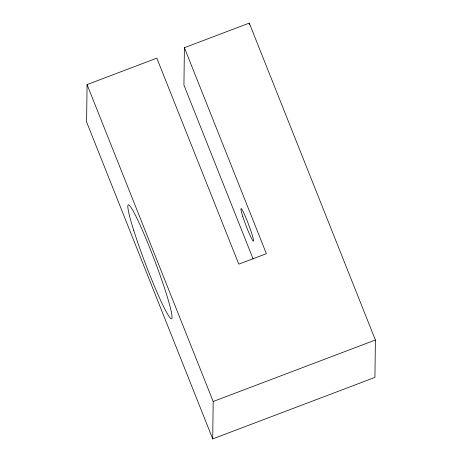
<?xml version="1.0" encoding="UTF-8"?>
<svg xmlns="http://www.w3.org/2000/svg" width="462" height="462" viewBox="0 0 462 462"><rect width="100%" height="100%" fill="white"/><g stroke="black" fill="none" stroke-linecap="round" stroke-linejoin="round"><path stroke-width="0.69" d="M184.396 47.696L266.372 253.684L238.796 264.137L156.82 58.148L87.07 84.592L86.608 121.991L212.722 438.9L374.93 377.408L375.392 340.009L249.278 23.1L184.396 47.696L183.934 85.1L253.13 258.986M212.722 438.9L213.184 401.495L87.07 84.592M249.261 24.538L249.278 23.1M213.184 401.495L375.392 340.009M133.72 230.353A60.909 4.891 69.2 0 0 170.986 318.624A60.909 4.891 69.2 0 0 144.981 236.255A60.909 4.891 69.2 0 0 133.72 230.353M242.729 216.291A17.406 1.398 69.2 0 0 253.297 241.124A17.406 1.398 69.2 0 0 245.634 217.14A17.406 1.398 69.2 0 0 242.729 216.291"/></g></svg>
